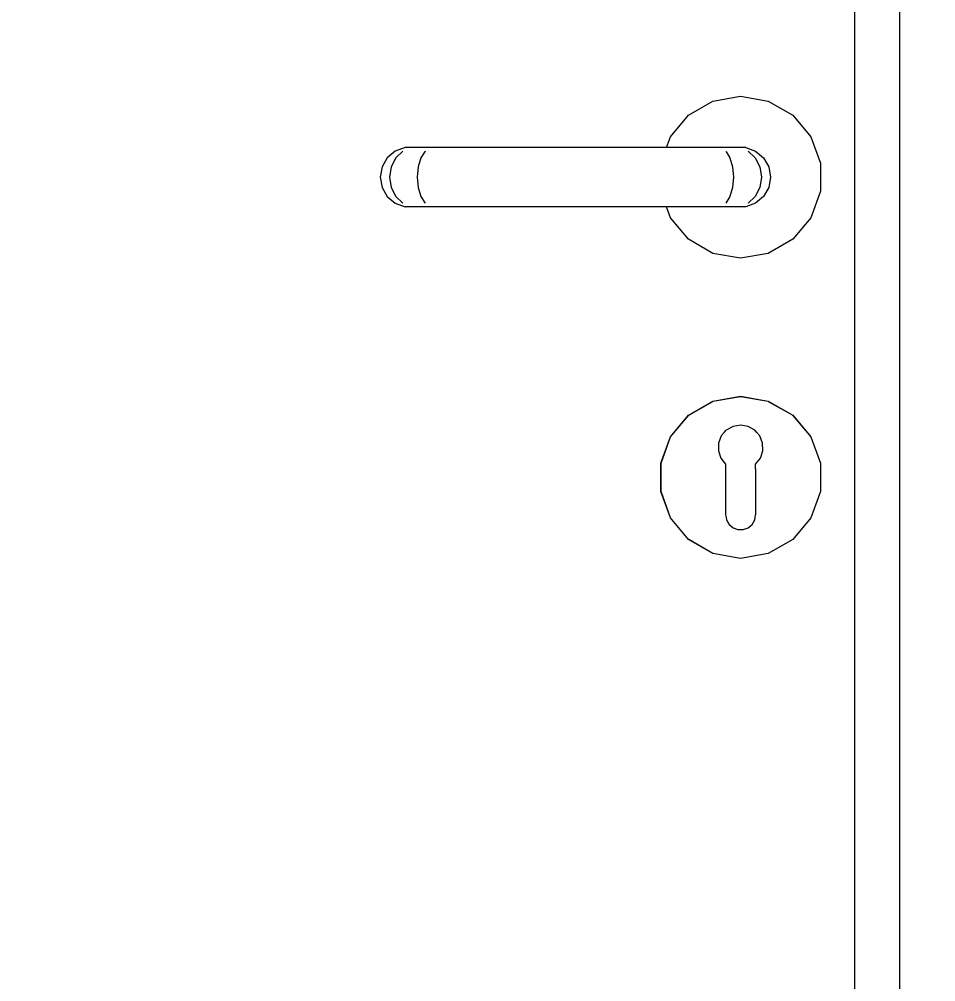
# Model space of a CAD drawing. Header units: millimetres. Extents: x -310 to 171125, y -3027 to 55843.
# Drawn here: x 130167 to 130472.2, y 24527.5 to 24848.2 of the extents above; entities that cross this region are included whole.
import ezdxf

# ---------------------------------------------------------------- set-up
doc = ezdxf.new("R2010")
doc.units = ezdxf.units.MM
doc.header["$MEASUREMENT"] = 0
doc.set_wipeout_variables(frame=1)
doc.linetypes.add('Wipeout_Contour', pattern=[1000, 0, -1000])
doc.layers.add('Dimensioning - General', color=7, linetype='Continuous')
doc.layers.add('Structural - Bearing', color=7, linetype='Continuous')
for name, color, linetype, lineweight, true_color in [('Dimensioning - General_Pen_No__61', 7, 'Continuous', 20, 0x6a6a6a), ('Dimensioning - General_Pen_No__88', 7, 'Continuous', 20, 0xfd4435), ('Structural - Bearing_Pen_No__82', 7, 'Continuous', 20, 0xaaaaaa)]:
    doc.layers.add(name, color=color, linetype=linetype, lineweight=lineweight, true_color=true_color)
doc.layers.get('0').off()
doc.styles.add('GENERATED_STYLE_6', font='calibril.ttf')
doc.dimstyles.new('GENERATED_STYLE__1', dxfattribs={"dimtxt": 195.999997, "dimasz": 106.4, "dimexe": 0.18, "dimexo": 0.0625, "dimgap": 0.09, "dimtad": 1, "dimdec": 0, "dimlfac": 0.1, "dimzin": 0, "dimdsep": 46, "dimtxsty": 'GENERATED_STYLE_6', "dimblk": 'ARROWHEAD_2', "dimblk1": 'ARROWHEAD_2', "dimblk2": 'ARROWHEAD_2', "dimcen": 0.09, "dimse1": 1, "dimse2": 1, "dimclrd": 256, "dimclre": 256, "dimclrt": 256, "dimadec": 0, "dimazin": 0, "dimtfac": 1, "dimtdec": 4, "dimtmove": 0, "dimatfit": 3, "dimfxl": 1, "dimtolj": 1, "dimtzin": 0, "dimarcsym": 0})

# ---------------------------------------------------------------- blocks, each defined once
blk = doc.blocks.new('*D89')
at = {"layer": 'Dimensioning - General_Pen_No__61', "color": 251, "linetype": 'Continuous', "lineweight": 20, "true_color": 0x6a6a6a, "transparency": 16777216}
for p, q in [((134582.88, 26436.02), (134722.88, 26355.19)), ((134757.88, 26395.6), (134547.88, 26395.6)), ((134652.88, 23695.6), (134652.88, 26395.6)), ((134582.88, 23736.02), (134722.88, 23655.19)), ((134757.88, 23695.6), (134547.88, 23695.6))]:
    blk.add_line(p, q, dxfattribs=at)
at = {"layer": 'Dimensioning - General_Pen_No__88', "color": 20, "lineweight": 20, "true_color": 0xfd4435, "transparency": 16777216, "char_height": 196, "attachment_point": 7, "rotation": 90, "style": 'GENERATED_STYLE_6'}
for s, insert in [('\\A1;{\\pql;\\fCalibri Light|b0|i0|c0|p34;20}', (134613.68, 26037.36)), ('\\A1;{\\pql;\\fCalibri Light|b0|i0|c0|p34;270}', (134613.68, 24807.27))]:
    blk.add_mtext(s, dxfattribs=dict(at, insert=insert))
blk = doc.blocks.new('ARROWHEAD_2')
at = {"color": 0, "linetype": 'Continuous', "lineweight": 0}
for p, q in [((-0.3781, -0.655), (0.3781, 0.655)), ((0, 0), (-1, 0))]:
    blk.add_line(p, q, dxfattribs=at)
blk = doc.blocks.new('*D132')
at = {"layer": 'Dimensioning - General_Pen_No__61', "color": 251, "linetype": 'Continuous', "lineweight": 20, "true_color": 0x6a6a6a, "transparency": 16777216}
for p, q in [((135132.88, 26436.02), (135272.88, 26355.19)), ((135307.88, 26395.6), (135097.88, 26395.6)), ((135202.88, 23695.6), (135202.88, 26395.6)), ((135132.88, 23736.02), (135272.88, 23655.19)), ((135307.88, 23695.6), (135097.88, 23695.6))]:
    blk.add_line(p, q, dxfattribs=at)
at = {"layer": 'Dimensioning - General_Pen_No__88', "color": 20, "lineweight": 20, "true_color": 0xfd4435, "transparency": 16777216, "char_height": 196, "attachment_point": 7, "rotation": 90, "style": 'GENERATED_STYLE_6'}
for s, insert in [('\\A1;{\\pql;\\fCalibri Light|b0|i0|c0|p34;20}', (135163.68, 26037.36)), ('\\A1;{\\pql;\\fCalibri Light|b0|i0|c0|p34;270}', (135163.68, 24807.27))]:
    blk.add_mtext(s, dxfattribs=dict(at, insert=insert))
blk = doc.blocks.new('*D158')
at = {"layer": 'Dimensioning - General_Pen_No__61', "color": 251, "linetype": 'Continuous', "lineweight": 20, "true_color": 0x6a6a6a, "transparency": 16777216}
for p, q in [((135682.88, 26636.02), (135822.88, 26555.19)), ((135857.88, 26595.6), (135647.88, 26595.6)), ((135752.88, 23695.6), (135752.88, 26595.6)), ((135682.88, 23736.02), (135822.88, 23655.19)), ((135857.88, 23695.6), (135647.88, 23695.6))]:
    blk.add_line(p, q, dxfattribs=at)
at = {"layer": 'Dimensioning - General_Pen_No__88', "color": 20, "lineweight": 20, "true_color": 0xfd4435, "transparency": 16777216, "insert": (135713.68, 24907.27), "char_height": 196, "attachment_point": 7, "rotation": 90, "style": 'GENERATED_STYLE_6'}
blk.add_mtext('\\A1;{\\pql;\\fCalibri Light|b0|i0|c0|p34;290}', dxfattribs=at)

msp = doc.modelspace()

# ---------------------------------------------------------------- wipeouts: each hides what was drawn before it
at = {"color": 254, "linetype": 'Wipeout_Contour', "lineweight": 0, "ltscale": 531252.226688}
msp.add_wipeout([(130460.21, 23795.6), (130472.21, 23795.6), (130472.21, 25882.6), (130460.21, 25870.6)], dxfattribs=at).dxf.layer = 'Structural - Bearing'
at = {"color": 254, "linetype": 'Wipeout_Contour', "lineweight": 0, "ltscale": 3584136.653675818}
msp.add_wipeout([(130382.5, 24785.76), (130383.83, 24782.1), (130389.85, 24774.92), (130397.97, 24770.23), (130407.21, 24768.6), (130416.44, 24770.23), (130424.56, 24774.92), (130430.59, 24782.1), (130433.8, 24790.92), (130433.8, 24800.29), (130430.59, 24809.1), (130424.56, 24816.29), (130416.44, 24820.98), (130407.21, 24822.6), (130397.97, 24820.98), (130389.85, 24816.29), (130383.83, 24809.1), (130382.5, 24805.45), (130408.94, 24805.45), (130412.21, 24804.26), (130414.87, 24802.03), (130416.6, 24799.02), (130417.21, 24795.6), (130416.6, 24792.18), (130414.87, 24789.18), (130412.21, 24786.94), (130408.94, 24785.76)], dxfattribs=at).dxf.layer = 'Structural - Bearing'
at = {"color": 254, "linetype": 'Wipeout_Contour', "lineweight": 0, "ltscale": 929032.814834}
msp.add_wipeout([(130389.92, 24716.21), (130399.84, 24704.39), (130399.82, 24704.44), (130399.88, 24707), (130400.79, 24709.39), (130401.78, 24710.53), (130398.01, 24720.88)], dxfattribs=at).dxf.layer = 'Structural - Bearing'
at = {"color": 254, "linetype": 'Wipeout_Contour', "lineweight": 0, "ltscale": 663568.583306}
msp.add_wipeout([(130402.21, 24689.65), (130389.92, 24675), (130398.01, 24670.33), (130402.35, 24682.27), (130402.21, 24683.1)], dxfattribs=at).dxf.layer = 'Structural - Bearing'

# ---------------------------------------------------------------- next in the draw order: linework, layer by layer
at = {"layer": 'Structural - Bearing_Pen_No__82', "color": 253, "linetype": 'Continuous', "lineweight": 20, "true_color": 0xaaaaaa}
for p, q in [((130397.97, 24820.98), (130407.21, 24822.6)), ((130407.21, 24822.6), (130416.44, 24820.98)), ((130389.85, 24816.29), (130397.97, 24820.98)), ((130416.44, 24820.98), (130424.56, 24816.29)), ((130383.83, 24809.1), (130389.85, 24816.29)), ((130424.56, 24816.29), (130430.59, 24809.1)), ((130430.59, 24809.1), (130433.8, 24800.29)), ((130433.8, 24800.29), (130433.8, 24790.92)), ((130433.8, 24790.92), (130430.59, 24782.1)), ((130389.85, 24774.92), (130383.83, 24782.1)), ((130430.59, 24782.1), (130424.56, 24774.92)), ((130397.97, 24770.23), (130389.85, 24774.92)), ((130424.56, 24774.92), (130416.44, 24770.23)), ((130407.21, 24768.6), (130397.97, 24770.23)), ((130416.44, 24770.23), (130407.21, 24768.6))]:
    msp.add_line(p, q, dxfattribs=at)

# ---------------------------------------------------------------- next in the draw order: wipeouts: each hides what was drawn before it
at = {"color": 254, "linetype": 'Wipeout_Contour', "lineweight": 0, "ltscale": 531191.013153}
msp.add_wipeout([(130445.21, 25855.6), (130445.21, 23795.6), (130460.21, 23795.6), (130460.21, 25855.6)], dxfattribs=at).dxf.layer = 'Structural - Bearing'
at = {"color": 254, "linetype": 'Wipeout_Contour', "lineweight": 0, "ltscale": 530989.957265}
msp.add_wipeout([(130408.94, 24805.45), (130406.76, 24805.45), (130409.68, 24804.26), (130412.21, 24804.26)], dxfattribs=at).dxf.layer = 'Structural - Bearing'
at = {"color": 254, "linetype": 'Wipeout_Contour', "lineweight": 0, "ltscale": 531005.309259}
msp.add_wipeout([(130414.16, 24795.6), (130413.62, 24792.18), (130416.6, 24792.18), (130417.21, 24795.6)], dxfattribs=at).dxf.layer = 'Structural - Bearing'
at = {"color": 254, "linetype": 'Wipeout_Contour', "lineweight": 0, "ltscale": 796295.583303}
msp.add_wipeout([(130389.92, 24716.21), (130383.91, 24709.05), (130402.21, 24698.49), (130402.21, 24700), (130400.63, 24702.02), (130399.84, 24704.39)], dxfattribs=at).dxf.layer = 'Structural - Bearing'
at = {"color": 254, "linetype": 'Wipeout_Contour', "lineweight": 0, "ltscale": 530841.841664}
msp.add_wipeout([(130383.91, 24682.15), (130389.92, 24675), (130402.21, 24689.65), (130402.21, 24692.72)], dxfattribs=at).dxf.layer = 'Structural - Bearing'

# ---------------------------------------------------------------- next in the draw order: linework, layer by layer
at = {"layer": 'Structural - Bearing_Pen_No__82', "color": 253, "linetype": 'Continuous', "lineweight": 20, "true_color": 0xaaaaaa}
for p, q in [((130460.21, 23795.6), (130460.21, 25870.6)), ((130445.21, 23795.6), (130445.21, 25855.6))]:
    msp.add_line(p, q, dxfattribs=at)

# ---------------------------------------------------------------- next in the draw order: wipeouts: each hides what was drawn before it
at = {"color": 254, "linetype": 'Wipeout_Contour', "lineweight": 0, "ltscale": 530999.707829}
msp.add_wipeout([(130412.21, 24804.26), (130409.68, 24804.26), (130412.07, 24802.03), (130414.87, 24802.03)], dxfattribs=at).dxf.layer = 'Structural - Bearing'
at = {"color": 254, "linetype": 'Wipeout_Contour', "lineweight": 0, "ltscale": 530998.571032}
msp.add_wipeout([(130413.62, 24792.18), (130412.07, 24789.18), (130414.87, 24789.18), (130416.6, 24792.18)], dxfattribs=at).dxf.layer = 'Structural - Bearing'
at = {"color": 254, "linetype": 'Wipeout_Contour', "lineweight": 0, "ltscale": 530864.763875}
msp.add_wipeout([(130389.85, 24716.29), (130389.92, 24716.21), (130398.01, 24720.88), (130397.97, 24720.98)], dxfattribs=at).dxf.layer = 'Structural - Bearing'
at = {"color": 254, "linetype": 'Wipeout_Contour', "lineweight": 0, "ltscale": 530836.944327}
msp.add_wipeout([(130402.21, 24694.72), (130380.72, 24690.93), (130383.91, 24682.15), (130402.21, 24692.72)], dxfattribs=at).dxf.layer = 'Structural - Bearing'

# ---------------------------------------------------------------- next in the draw order: wipeouts: each hides what was drawn before it
at = {"color": 254, "linetype": 'Wipeout_Contour', "lineweight": 0, "ltscale": 530972.102348}
msp.add_wipeout([(130400.61, 24805.45), (130402.3, 24804.26), (130409.68, 24804.26), (130406.76, 24805.45)], dxfattribs=at).dxf.layer = 'Structural - Bearing'
at = {"color": 254, "linetype": 'Wipeout_Contour', "lineweight": 0, "ltscale": 531005.928875}
msp.add_wipeout([(130412.07, 24802.03), (130413.62, 24799.02), (130416.6, 24799.02), (130414.87, 24802.03)], dxfattribs=at).dxf.layer = 'Structural - Bearing'
at = {"color": 254, "linetype": 'Wipeout_Contour', "lineweight": 0, "ltscale": 530988.434791}
msp.add_wipeout([(130409.68, 24786.94), (130412.21, 24786.94), (130414.87, 24789.18), (130412.07, 24789.18)], dxfattribs=at).dxf.layer = 'Structural - Bearing'
at = {"color": 254, "linetype": 'Wipeout_Contour', "lineweight": 0, "ltscale": 796349.27917}
msp.add_wipeout([(130402.46, 24711.33), (130404.69, 24712.59), (130407.21, 24713.03), (130407.21, 24722.5), (130398.01, 24720.88), (130401.78, 24710.53)], dxfattribs=at).dxf.layer = 'Structural - Bearing'
at = {"color": 254, "linetype": 'Wipeout_Contour', "lineweight": 0, "ltscale": 1061745.782667928}
msp.add_wipeout([(130402.51, 24681.39), (130402.35, 24682.27), (130398.01, 24670.33), (130407.21, 24668.7), (130407.21, 24678.18), (130406.34, 24678.18), (130404.71, 24678.77), (130403.38, 24679.89)], dxfattribs=at).dxf.layer = 'Structural - Bearing'

# ---------------------------------------------------------------- next in the draw order: wipeouts: each hides what was drawn before it
at = {"color": 254, "linetype": 'Wipeout_Contour', "lineweight": 0, "ltscale": 530979.02187}
msp.add_wipeout([(130402.3, 24804.26), (130403.67, 24802.03), (130412.07, 24802.03), (130409.68, 24804.26)], dxfattribs=at).dxf.layer = 'Structural - Bearing'
at = {"color": 254, "linetype": 'Wipeout_Contour', "lineweight": 0, "ltscale": 531007.864591}
msp.add_wipeout([(130413.62, 24799.02), (130414.16, 24795.6), (130417.21, 24795.6), (130416.6, 24799.02)], dxfattribs=at).dxf.layer = 'Structural - Bearing'
at = {"color": 254, "linetype": 'Wipeout_Contour', "lineweight": 0, "ltscale": 530976.128558}
msp.add_wipeout([(130412.21, 24786.94), (130409.68, 24786.94), (130406.76, 24785.76), (130408.94, 24785.76)], dxfattribs=at).dxf.layer = 'Structural - Bearing'
at = {"color": 254, "linetype": 'Wipeout_Contour', "lineweight": 0, "ltscale": 530901.15257}
msp.add_wipeout([(130407.21, 24722.6), (130397.97, 24720.98), (130398.01, 24720.88), (130407.21, 24722.5)], dxfattribs=at).dxf.layer = 'Structural - Bearing'
at = {"color": 254, "linetype": 'Wipeout_Contour', "lineweight": 0, "ltscale": 530844.890789}
msp.add_wipeout([(130383.91, 24709.05), (130380.72, 24700.28), (130402.21, 24696.49), (130402.21, 24698.49)], dxfattribs=at).dxf.layer = 'Structural - Bearing'
at = {"color": 254, "linetype": 'Wipeout_Contour', "lineweight": 0, "ltscale": 1061799.095945177}
msp.add_wipeout([(130408.08, 24678.18), (130407.21, 24678.18), (130407.21, 24668.7), (130416.41, 24670.33), (130412.06, 24682.27), (130411.91, 24681.39), (130411.04, 24679.89), (130409.71, 24678.77)], dxfattribs=at).dxf.layer = 'Structural - Bearing'
at = {"color": 254, "linetype": 'Wipeout_Contour', "lineweight": 0, "ltscale": 530830.548438}
msp.add_wipeout([(130397.97, 24670.23), (130398.01, 24670.33), (130389.92, 24675), (130389.85, 24674.92)], dxfattribs=at).dxf.layer = 'Structural - Bearing'

# ---------------------------------------------------------------- next in the draw order: linework, layer by layer
at = {"layer": 'Structural - Bearing_Pen_No__82', "color": 253, "linetype": 'Continuous', "lineweight": 20, "true_color": 0xaaaaaa}
for p, q in [((130408.94, 24805.45), (130406.76, 24805.45)), ((130408.94, 24805.45), (130412.21, 24804.26)), ((130416.6, 24799.02), (130417.21, 24795.6)), ((130417.21, 24795.6), (130416.6, 24792.18))]:
    msp.add_line(p, q, dxfattribs=at)

# ---------------------------------------------------------------- next in the draw order: wipeouts: each hides what was drawn before it
at = {"color": 254, "linetype": 'Wipeout_Contour', "lineweight": 0, "ltscale": 530941.508741}
msp.add_wipeout([(130392.44, 24805.45), (130392.87, 24804.26), (130402.3, 24804.26), (130400.61, 24805.45)], dxfattribs=at).dxf.layer = 'Structural - Bearing'
at = {"color": 254, "linetype": 'Wipeout_Contour', "lineweight": 0, "ltscale": 530983.136099}
msp.add_wipeout([(130412.07, 24802.03), (130403.67, 24802.03), (130404.57, 24799.02), (130413.62, 24799.02)], dxfattribs=at).dxf.layer = 'Structural - Bearing'
at = {"color": 254, "linetype": 'Wipeout_Contour', "lineweight": 0, "ltscale": 530981.387833}
msp.add_wipeout([(130414.16, 24795.6), (130404.88, 24795.6), (130404.57, 24792.18), (130413.62, 24792.18)], dxfattribs=at).dxf.layer = 'Structural - Bearing'
at = {"color": 254, "linetype": 'Wipeout_Contour', "lineweight": 0, "ltscale": 796393.530141}
msp.add_wipeout([(130409.73, 24712.59), (130411.95, 24711.33), (130412.64, 24710.53), (130416.41, 24720.88), (130407.21, 24722.5), (130407.21, 24713.03)], dxfattribs=at).dxf.layer = 'Structural - Bearing'
at = {"color": 254, "linetype": 'Wipeout_Contour', "lineweight": 0, "ltscale": 530832.600565}
msp.add_wipeout([(130383.83, 24709.1), (130383.91, 24709.05), (130389.92, 24716.21), (130389.85, 24716.29)], dxfattribs=at).dxf.layer = 'Structural - Bearing'
at = {"color": 254, "linetype": 'Wipeout_Contour', "lineweight": 0, "ltscale": 530837.923598}
msp.add_wipeout([(130380.72, 24700.28), (130380.72, 24690.93), (130402.21, 24694.72), (130402.21, 24696.49)], dxfattribs=at).dxf.layer = 'Structural - Bearing'
at = {"color": 254, "linetype": 'Wipeout_Contour', "lineweight": 0, "ltscale": 663652.04448}
msp.add_wipeout([(130424.5, 24675), (130412.21, 24689.65), (130412.21, 24683.1), (130412.06, 24682.27), (130416.41, 24670.33)], dxfattribs=at).dxf.layer = 'Structural - Bearing'
at = {"color": 254, "linetype": 'Wipeout_Contour', "lineweight": 0, "ltscale": 530807.204012}
msp.add_wipeout([(130389.85, 24674.92), (130389.92, 24675), (130383.91, 24682.15), (130383.83, 24682.1)], dxfattribs=at).dxf.layer = 'Structural - Bearing'
at = {"color": 254, "linetype": 'Wipeout_Contour', "lineweight": 0, "ltscale": 530862.246404}
msp.add_wipeout([(130397.97, 24670.23), (130407.21, 24668.6), (130407.21, 24668.7), (130398.01, 24670.33)], dxfattribs=at).dxf.layer = 'Structural - Bearing'

# ---------------------------------------------------------------- next in the draw order: linework, layer by layer
at = {"layer": 'Structural - Bearing_Pen_No__82', "color": 253, "linetype": 'Continuous', "lineweight": 20, "true_color": 0xaaaaaa}
for p, q in [((130409.68, 24804.26), (130412.07, 24802.03)), ((130412.21, 24804.26), (130414.87, 24802.03)), ((130389.85, 24716.29), (130397.97, 24720.98)), ((130397.97, 24670.23), (130389.85, 24674.92))]:
    msp.add_line(p, q, dxfattribs=at)

# ---------------------------------------------------------------- next in the draw order: wipeouts: each hides what was drawn before it
at = {"color": 254, "linetype": 'Wipeout_Contour', "lineweight": 0, "ltscale": 530943.976934}
msp.add_wipeout([(130402.3, 24804.26), (130392.87, 24804.26), (130393.22, 24802.03), (130403.67, 24802.03)], dxfattribs=at).dxf.layer = 'Structural - Bearing'
at = {"color": 254, "linetype": 'Wipeout_Contour', "lineweight": 0, "ltscale": 530983.943279}
msp.add_wipeout([(130413.62, 24799.02), (130404.57, 24799.02), (130404.88, 24795.6), (130414.16, 24795.6)], dxfattribs=at).dxf.layer = 'Structural - Bearing'
at = {"color": 254, "linetype": 'Wipeout_Contour', "lineweight": 0, "ltscale": 530975.777943}
msp.add_wipeout([(130413.62, 24792.18), (130404.57, 24792.18), (130403.67, 24789.18), (130412.07, 24789.18)], dxfattribs=at).dxf.layer = 'Structural - Bearing'
at = {"color": 254, "linetype": 'Wipeout_Contour', "lineweight": 0, "ltscale": 530937.38448}
msp.add_wipeout([(130407.21, 24722.6), (130407.21, 24722.5), (130416.41, 24720.88), (130416.44, 24720.98)], dxfattribs=at).dxf.layer = 'Structural - Bearing'
at = {"color": 254, "linetype": 'Wipeout_Contour', "lineweight": 0, "ltscale": 530808.54306}
msp.add_wipeout([(130380.62, 24700.29), (130380.72, 24700.28), (130383.91, 24709.05), (130383.83, 24709.1)], dxfattribs=at).dxf.layer = 'Structural - Bearing'
at = {"color": 254, "linetype": 'Wipeout_Contour', "lineweight": 0, "ltscale": 530795.030036}
msp.add_wipeout([(130383.83, 24682.1), (130383.91, 24682.15), (130380.72, 24690.93), (130380.62, 24690.92)], dxfattribs=at).dxf.layer = 'Structural - Bearing'
at = {"color": 254, "linetype": 'Wipeout_Contour', "lineweight": 0, "ltscale": 530898.480878}
msp.add_wipeout([(130416.44, 24670.23), (130416.41, 24670.33), (130407.21, 24668.7), (130407.21, 24668.6)], dxfattribs=at).dxf.layer = 'Structural - Bearing'

# ---------------------------------------------------------------- next in the draw order: linework, layer by layer
at = {"layer": 'Structural - Bearing_Pen_No__82', "color": 253, "linetype": 'Continuous', "lineweight": 20, "true_color": 0xaaaaaa}
for p, q in [((130406.76, 24805.45), (130400.61, 24805.45)), ((130412.07, 24802.03), (130413.62, 24799.02)), ((130414.87, 24802.03), (130416.6, 24799.02)), ((130413.62, 24799.02), (130414.16, 24795.6)), ((130414.16, 24795.6), (130413.62, 24792.18)), ((130416.6, 24792.18), (130414.87, 24789.18)), ((130397.97, 24720.98), (130407.21, 24722.6)), ((130383.83, 24709.1), (130389.85, 24716.29)), ((130389.85, 24674.92), (130383.83, 24682.1)), ((130407.21, 24668.6), (130397.97, 24670.23))]:
    msp.add_line(p, q, dxfattribs=at)

# ---------------------------------------------------------------- next in the draw order: wipeouts: each hides what was drawn before it
at = {"color": 254, "linetype": 'Wipeout_Contour', "lineweight": 0, "ltscale": 530765.171003}
msp.add_wipeout([(130392.44, 24805.45), (130311.98, 24805.45), (130311.55, 24804.26), (130392.87, 24804.26)], dxfattribs=at).dxf.layer = 'Structural - Bearing'
at = {"color": 254, "linetype": 'Wipeout_Contour', "lineweight": 0, "ltscale": 530944.788012}
msp.add_wipeout([(130393.22, 24802.03), (130393.45, 24799.02), (130404.57, 24799.02), (130403.67, 24802.03)], dxfattribs=at).dxf.layer = 'Structural - Bearing'
at = {"color": 254, "linetype": 'Wipeout_Contour', "lineweight": 0, "ltscale": 530941.284905}
msp.add_wipeout([(130393.45, 24792.18), (130404.57, 24792.18), (130404.88, 24795.6), (130393.52, 24795.6)], dxfattribs=at).dxf.layer = 'Structural - Bearing'
at = {"color": 254, "linetype": 'Wipeout_Contour', "lineweight": 0, "ltscale": 530967.748396}
msp.add_wipeout([(130403.67, 24789.18), (130402.3, 24786.94), (130409.68, 24786.94), (130412.07, 24789.18)], dxfattribs=at).dxf.layer = 'Structural - Bearing'
at = {"color": 254, "linetype": 'Wipeout_Contour', "lineweight": 0, "ltscale": 929154.726551}
msp.add_wipeout([(130413.62, 24709.39), (130414.54, 24707), (130414.6, 24704.44), (130414.58, 24704.39), (130424.5, 24716.21), (130416.41, 24720.88), (130412.64, 24710.53)], dxfattribs=at).dxf.layer = 'Structural - Bearing'
at = {"color": 254, "linetype": 'Wipeout_Contour', "lineweight": 0, "ltscale": 530795.498394}
msp.add_wipeout([(130380.62, 24690.92), (130380.72, 24690.93), (130380.72, 24700.28), (130380.62, 24700.29)], dxfattribs=at).dxf.layer = 'Structural - Bearing'

# ---------------------------------------------------------------- next in the draw order: linework, layer by layer
at = {"layer": 'Structural - Bearing_Pen_No__82', "color": 253, "linetype": 'Continuous', "lineweight": 20, "true_color": 0xaaaaaa}
for p, q in [((130402.3, 24804.26), (130403.67, 24802.03)), ((130413.62, 24792.18), (130412.07, 24789.18)), ((130414.87, 24789.18), (130412.21, 24786.94)), ((130380.62, 24700.29), (130383.83, 24709.1)), ((130380.62, 24690.92), (130380.62, 24700.29)), ((130383.83, 24682.1), (130380.62, 24690.92))]:
    msp.add_line(p, q, dxfattribs=at)

# ---------------------------------------------------------------- next in the draw order: wipeouts: each hides what was drawn before it
at = {"color": 254, "linetype": 'Wipeout_Contour', "lineweight": 0, "ltscale": 530763.892351}
msp.add_wipeout([(130392.87, 24804.26), (130311.55, 24804.26), (130311.2, 24802.03), (130393.22, 24802.03)], dxfattribs=at).dxf.layer = 'Structural - Bearing'
at = {"color": 254, "linetype": 'Wipeout_Contour', "lineweight": 0, "ltscale": 530943.840542}
msp.add_wipeout([(130393.45, 24799.02), (130393.52, 24795.6), (130404.88, 24795.6), (130404.57, 24799.02)], dxfattribs=at).dxf.layer = 'Structural - Bearing'
at = {"color": 254, "linetype": 'Wipeout_Contour', "lineweight": 0, "ltscale": 530937.42933}
msp.add_wipeout([(130393.45, 24792.18), (130393.22, 24789.18), (130403.67, 24789.18), (130404.57, 24792.18)], dxfattribs=at).dxf.layer = 'Structural - Bearing'
at = {"color": 254, "linetype": 'Wipeout_Contour', "lineweight": 0, "ltscale": 530958.273178}
msp.add_wipeout([(130402.3, 24786.94), (130400.61, 24785.76), (130406.76, 24785.76), (130409.68, 24786.94)], dxfattribs=at).dxf.layer = 'Structural - Bearing'
at = {"color": 254, "linetype": 'Wipeout_Contour', "lineweight": 0, "ltscale": 530969.076252}
msp.add_wipeout([(130416.44, 24720.98), (130416.41, 24720.88), (130424.5, 24716.21), (130424.56, 24716.29)], dxfattribs=at).dxf.layer = 'Structural - Bearing'

# ---------------------------------------------------------------- next in the draw order: linework, layer by layer
at = {"layer": 'Structural - Bearing_Pen_No__82', "color": 253, "linetype": 'Continuous', "lineweight": 20, "true_color": 0xaaaaaa}
for p, q in [((130382.5, 24805.45), (130383.83, 24809.1)), ((130400.61, 24805.45), (130392.44, 24805.45)), ((130403.67, 24802.03), (130404.57, 24799.02)), ((130404.57, 24799.02), (130404.88, 24795.6)), ((130404.88, 24795.6), (130404.57, 24792.18)), ((130412.21, 24786.94), (130408.94, 24785.76)), ((130412.07, 24789.18), (130409.68, 24786.94)), ((130408.94, 24785.76), (130406.76, 24785.76)), ((130407.21, 24722.6), (130416.44, 24720.98))]:
    msp.add_line(p, q, dxfattribs=at)

# ---------------------------------------------------------------- next in the draw order: wipeouts: each hides what was drawn before it
at = {"color": 254, "linetype": 'Wipeout_Contour', "lineweight": 0, "ltscale": 530588.833875}
msp.add_wipeout([(130311.98, 24805.45), (130303.81, 24805.45), (130302.12, 24804.26), (130311.55, 24804.26)], dxfattribs=at).dxf.layer = 'Structural - Bearing'
at = {"color": 254, "linetype": 'Wipeout_Contour', "lineweight": 0, "ltscale": 530761.933491}
msp.add_wipeout([(130393.22, 24802.03), (130311.2, 24802.03), (130310.97, 24799.02), (130393.45, 24799.02)], dxfattribs=at).dxf.layer = 'Structural - Bearing'
at = {"color": 254, "linetype": 'Wipeout_Contour', "lineweight": 0, "ltscale": 530756.974328}
msp.add_wipeout([(130393.52, 24795.6), (130310.89, 24795.6), (130310.97, 24792.18), (130393.45, 24792.18)], dxfattribs=at).dxf.layer = 'Structural - Bearing'
at = {"color": 254, "linetype": 'Wipeout_Contour', "lineweight": 0, "ltscale": 530932.702721}
msp.add_wipeout([(130393.22, 24789.18), (130392.87, 24786.94), (130402.3, 24786.94), (130403.67, 24789.18)], dxfattribs=at).dxf.layer = 'Structural - Bearing'
at = {"color": 254, "linetype": 'Wipeout_Contour', "lineweight": 0, "ltscale": 796424.587931}
msp.add_wipeout([(130413.79, 24702.02), (130412.21, 24700), (130412.21, 24698.49), (130430.5, 24709.05), (130424.5, 24716.21), (130414.58, 24704.39)], dxfattribs=at).dxf.layer = 'Structural - Bearing'

# ---------------------------------------------------------------- next in the draw order: linework, layer by layer
at = {"layer": 'Structural - Bearing_Pen_No__82', "color": 253, "linetype": 'Continuous', "lineweight": 20, "true_color": 0xaaaaaa}
msp.add_line((130404.57, 24792.18), (130403.67, 24789.18), dxfattribs=at)

# ---------------------------------------------------------------- next in the draw order: wipeouts: each hides what was drawn before it
at = {"color": 254, "linetype": 'Wipeout_Contour', "lineweight": 0, "ltscale": 530583.808414}
msp.add_wipeout([(130311.55, 24804.26), (130302.12, 24804.26), (130300.74, 24802.03), (130311.2, 24802.03)], dxfattribs=at).dxf.layer = 'Structural - Bearing'
at = {"color": 254, "linetype": 'Wipeout_Contour', "lineweight": 0, "ltscale": 530759.530851}
msp.add_wipeout([(130393.45, 24799.02), (130310.97, 24799.02), (130310.89, 24795.6), (130393.52, 24795.6)], dxfattribs=at).dxf.layer = 'Structural - Bearing'
at = {"color": 254, "linetype": 'Wipeout_Contour', "lineweight": 0, "ltscale": 530754.572278}
msp.add_wipeout([(130393.45, 24792.18), (130310.97, 24792.18), (130311.2, 24789.18), (130393.22, 24789.18)], dxfattribs=at).dxf.layer = 'Structural - Bearing'
at = {"color": 254, "linetype": 'Wipeout_Contour', "lineweight": 0, "ltscale": 530927.678778}
msp.add_wipeout([(130392.87, 24786.94), (130392.44, 24785.76), (130400.61, 24785.76), (130402.3, 24786.94)], dxfattribs=at).dxf.layer = 'Structural - Bearing'
at = {"color": 254, "linetype": 'Wipeout_Contour', "lineweight": 0, "ltscale": 530992.413783}
msp.add_wipeout([(130424.56, 24716.29), (130424.5, 24716.21), (130430.5, 24709.05), (130430.59, 24709.1)], dxfattribs=at).dxf.layer = 'Structural - Bearing'

# ---------------------------------------------------------------- next in the draw order: linework, layer by layer
at = {"layer": 'Structural - Bearing_Pen_No__82', "color": 253, "linetype": 'Continuous', "lineweight": 20, "true_color": 0xaaaaaa}
for p, q in [((130392.44, 24805.45), (130311.98, 24805.45)), ((130403.67, 24789.18), (130402.3, 24786.94)), ((130406.76, 24785.76), (130400.61, 24785.76)), ((130416.44, 24720.98), (130424.56, 24716.29))]:
    msp.add_line(p, q, dxfattribs=at)

# ---------------------------------------------------------------- next in the draw order: wipeouts: each hides what was drawn before it
at = {"color": 254, "linetype": 'Wipeout_Contour', "lineweight": 0, "ltscale": 530558.241076}
msp.add_wipeout([(130297.66, 24805.45), (130294.73, 24804.26), (130302.12, 24804.26), (130303.81, 24805.45)], dxfattribs=at).dxf.layer = 'Structural - Bearing'
at = {"color": 254, "linetype": 'Wipeout_Contour', "lineweight": 0, "ltscale": 530579.079702}
msp.add_wipeout([(130311.2, 24802.03), (130300.74, 24802.03), (130299.84, 24799.02), (130310.97, 24799.02)], dxfattribs=at).dxf.layer = 'Structural - Bearing'
at = {"color": 254, "linetype": 'Wipeout_Contour', "lineweight": 0, "ltscale": 530572.664543}
msp.add_wipeout([(130310.89, 24795.6), (130299.53, 24795.6), (130299.84, 24792.18), (130310.97, 24792.18)], dxfattribs=at).dxf.layer = 'Structural - Bearing'
at = {"color": 254, "linetype": 'Wipeout_Contour', "lineweight": 0, "ltscale": 530752.614317}
msp.add_wipeout([(130393.22, 24789.18), (130311.2, 24789.18), (130311.55, 24786.94), (130392.87, 24786.94)], dxfattribs=at).dxf.layer = 'Structural - Bearing'
at = {"color": 254, "linetype": 'Wipeout_Contour', "lineweight": 0, "ltscale": 530962.668437}
msp.add_wipeout([(130412.21, 24698.49), (130412.21, 24696.49), (130433.7, 24700.28), (130430.5, 24709.05)], dxfattribs=at).dxf.layer = 'Structural - Bearing'

# ---------------------------------------------------------------- next in the draw order: linework, layer by layer
at = {"layer": 'Structural - Bearing_Pen_No__82', "color": 253, "linetype": 'Continuous', "lineweight": 20, "true_color": 0xaaaaaa}
msp.add_line((130311.98, 24805.45), (130303.81, 24805.45), dxfattribs=at)

# ---------------------------------------------------------------- next in the draw order: wipeouts: each hides what was drawn before it
at = {"color": 254, "linetype": 'Wipeout_Contour', "lineweight": 0, "ltscale": 530548.764455}
msp.add_wipeout([(130292.35, 24802.03), (130300.74, 24802.03), (130302.12, 24804.26), (130294.73, 24804.26)], dxfattribs=at).dxf.layer = 'Structural - Bearing'
at = {"color": 254, "linetype": 'Wipeout_Contour', "lineweight": 0, "ltscale": 530575.221951}
msp.add_wipeout([(130310.97, 24799.02), (130299.84, 24799.02), (130299.53, 24795.6), (130310.89, 24795.6)], dxfattribs=at).dxf.layer = 'Structural - Bearing'
at = {"color": 254, "linetype": 'Wipeout_Contour', "lineweight": 0, "ltscale": 530571.715956}
msp.add_wipeout([(130310.97, 24792.18), (130299.84, 24792.18), (130300.74, 24789.18), (130311.2, 24789.18)], dxfattribs=at).dxf.layer = 'Structural - Bearing'
at = {"color": 254, "linetype": 'Wipeout_Contour', "lineweight": 0, "ltscale": 530751.336447}
msp.add_wipeout([(130392.87, 24786.94), (130311.55, 24786.94), (130311.98, 24785.76), (130392.44, 24785.76)], dxfattribs=at).dxf.layer = 'Structural - Bearing'
at = {"color": 254, "linetype": 'Wipeout_Contour', "lineweight": 0, "ltscale": 531004.583375}
msp.add_wipeout([(130430.59, 24709.1), (130430.5, 24709.05), (130433.7, 24700.28), (130433.8, 24700.29)], dxfattribs=at).dxf.layer = 'Structural - Bearing'

# ---------------------------------------------------------------- next in the draw order: linework, layer by layer
at = {"layer": 'Structural - Bearing_Pen_No__82', "color": 253, "linetype": 'Continuous', "lineweight": 20, "true_color": 0xaaaaaa}
for p, q in [((130383.83, 24782.1), (130382.5, 24785.76)), ((130400.61, 24785.76), (130392.44, 24785.76)), ((130424.56, 24716.29), (130430.59, 24709.1))]:
    msp.add_line(p, q, dxfattribs=at)

# ---------------------------------------------------------------- next in the draw order: wipeouts: each hides what was drawn before it
at = {"color": 254, "linetype": 'Wipeout_Contour', "lineweight": 0, "ltscale": 530540.386688}
msp.add_wipeout([(130297.66, 24805.45), (130295.47, 24805.45), (130292.21, 24804.26), (130294.73, 24804.26)], dxfattribs=at).dxf.layer = 'Structural - Bearing'
at = {"color": 254, "linetype": 'Wipeout_Contour', "lineweight": 0, "ltscale": 530540.732664}
msp.add_wipeout([(130300.74, 24802.03), (130292.35, 24802.03), (130290.79, 24799.02), (130299.84, 24799.02)], dxfattribs=at).dxf.layer = 'Structural - Bearing'
at = {"color": 254, "linetype": 'Wipeout_Contour', "lineweight": 0, "ltscale": 530532.562689}
msp.add_wipeout([(130299.53, 24795.6), (130290.25, 24795.6), (130290.79, 24792.18), (130299.84, 24792.18)], dxfattribs=at).dxf.layer = 'Structural - Bearing'
at = {"color": 254, "linetype": 'Wipeout_Contour', "lineweight": 0, "ltscale": 530572.526558}
msp.add_wipeout([(130311.2, 24789.18), (130300.74, 24789.18), (130302.12, 24786.94), (130311.55, 24786.94)], dxfattribs=at).dxf.layer = 'Structural - Bearing'
at = {"color": 254, "linetype": 'Wipeout_Contour', "lineweight": 0, "ltscale": 530961.689232}
msp.add_wipeout([(130412.21, 24696.49), (130412.21, 24694.72), (130433.7, 24690.93), (130433.7, 24700.28)], dxfattribs=at).dxf.layer = 'Structural - Bearing'

# ---------------------------------------------------------------- next in the draw order: linework, layer by layer
at = {"layer": 'Structural - Bearing_Pen_No__82', "color": 253, "linetype": 'Continuous', "lineweight": 20, "true_color": 0xaaaaaa}
for p, q in [((130303.81, 24805.45), (130297.66, 24805.45)), ((130302.12, 24804.26), (130300.74, 24802.03))]:
    msp.add_line(p, q, dxfattribs=at)

# ---------------------------------------------------------------- next in the draw order: wipeouts: each hides what was drawn before it
at = {"color": 254, "linetype": 'Wipeout_Contour', "lineweight": 0, "ltscale": 530528.079135}
msp.add_wipeout([(130292.21, 24804.26), (130289.55, 24802.03), (130292.35, 24802.03), (130294.73, 24804.26)], dxfattribs=at).dxf.layer = 'Structural - Bearing'
at = {"color": 254, "linetype": 'Wipeout_Contour', "lineweight": 0, "ltscale": 530535.120288}
msp.add_wipeout([(130299.84, 24799.02), (130290.79, 24799.02), (130290.25, 24795.6), (130299.53, 24795.6)], dxfattribs=at).dxf.layer = 'Structural - Bearing'
at = {"color": 254, "linetype": 'Wipeout_Contour', "lineweight": 0, "ltscale": 530533.368392}
msp.add_wipeout([(130299.84, 24792.18), (130290.79, 24792.18), (130292.35, 24789.18), (130300.74, 24789.18)], dxfattribs=at).dxf.layer = 'Structural - Bearing'
at = {"color": 254, "linetype": 'Wipeout_Contour', "lineweight": 0, "ltscale": 530574.994725}
msp.add_wipeout([(130311.55, 24786.94), (130302.12, 24786.94), (130303.81, 24785.76), (130311.98, 24785.76)], dxfattribs=at).dxf.layer = 'Structural - Bearing'
at = {"color": 254, "linetype": 'Wipeout_Contour', "lineweight": 0, "ltscale": 530954.72444}
msp.add_wipeout([(130412.21, 24694.72), (130412.21, 24692.72), (130430.5, 24682.15), (130433.7, 24690.93)], dxfattribs=at).dxf.layer = 'Structural - Bearing'

# ---------------------------------------------------------------- next in the draw order: linework, layer by layer
at = {"layer": 'Structural - Bearing_Pen_No__82', "color": 253, "linetype": 'Continuous', "lineweight": 20, "true_color": 0xaaaaaa}
for p, q in [((130295.47, 24805.45), (130292.21, 24804.26)), ((130297.66, 24805.45), (130295.47, 24805.45)), ((130300.74, 24802.03), (130299.84, 24799.02)), ((130299.84, 24799.02), (130299.53, 24795.6)), ((130299.53, 24795.6), (130299.84, 24792.18)), ((130392.44, 24785.76), (130311.98, 24785.76))]:
    msp.add_line(p, q, dxfattribs=at)

# ---------------------------------------------------------------- next in the draw order: wipeouts: each hides what was drawn before it
at = {"color": 254, "linetype": 'Wipeout_Contour', "lineweight": 0, "ltscale": 530517.940612}
msp.add_wipeout([(130287.81, 24799.02), (130290.79, 24799.02), (130292.35, 24802.03), (130289.55, 24802.03)], dxfattribs=at).dxf.layer = 'Structural - Bearing'
at = {"color": 254, "linetype": 'Wipeout_Contour', "lineweight": 0, "ltscale": 530508.642032}
msp.add_wipeout([(130290.25, 24795.6), (130287.21, 24795.6), (130287.81, 24792.18), (130290.79, 24792.18)], dxfattribs=at).dxf.layer = 'Structural - Bearing'
at = {"color": 254, "linetype": 'Wipeout_Contour', "lineweight": 0, "ltscale": 530537.481861}
msp.add_wipeout([(130300.74, 24789.18), (130292.35, 24789.18), (130294.73, 24786.94), (130302.12, 24786.94)], dxfattribs=at).dxf.layer = 'Structural - Bearing'
at = {"color": 254, "linetype": 'Wipeout_Contour', "lineweight": 0, "ltscale": 531004.115173}
msp.add_wipeout([(130433.8, 24700.29), (130433.7, 24700.28), (130433.7, 24690.93), (130433.8, 24690.92)], dxfattribs=at).dxf.layer = 'Structural - Bearing'
at = {"color": 254, "linetype": 'Wipeout_Contour', "lineweight": 0, "ltscale": 530941.895964}
msp.add_wipeout([(130412.21, 24692.72), (130412.21, 24689.65), (130424.5, 24675), (130430.5, 24682.15)], dxfattribs=at).dxf.layer = 'Structural - Bearing'

# ---------------------------------------------------------------- next in the draw order: linework, layer by layer
at = {"layer": 'Structural - Bearing_Pen_No__82', "color": 253, "linetype": 'Continuous', "lineweight": 20, "true_color": 0xaaaaaa}
for p, q in [((130292.21, 24804.26), (130289.55, 24802.03)), ((130294.73, 24804.26), (130292.35, 24802.03)), ((130299.84, 24792.18), (130300.74, 24789.18)), ((130430.59, 24709.1), (130433.8, 24700.29))]:
    msp.add_line(p, q, dxfattribs=at)

# ---------------------------------------------------------------- next in the draw order: wipeouts: each hides what was drawn before it
at = {"color": 254, "linetype": 'Wipeout_Contour', "lineweight": 0, "ltscale": 530511.199746}
msp.add_wipeout([(130287.21, 24795.6), (130290.25, 24795.6), (130290.79, 24799.02), (130287.81, 24799.02)], dxfattribs=at).dxf.layer = 'Structural - Bearing'
at = {"color": 254, "linetype": 'Wipeout_Contour', "lineweight": 0, "ltscale": 530510.576026}
msp.add_wipeout([(130290.79, 24792.18), (130287.81, 24792.18), (130289.55, 24789.18), (130292.35, 24789.18)], dxfattribs=at).dxf.layer = 'Structural - Bearing'
at = {"color": 254, "linetype": 'Wipeout_Contour', "lineweight": 0, "ltscale": 530544.401132}
msp.add_wipeout([(130294.73, 24786.94), (130297.66, 24785.76), (130303.81, 24785.76), (130302.12, 24786.94)], dxfattribs=at).dxf.layer = 'Structural - Bearing'
at = {"color": 254, "linetype": 'Wipeout_Contour', "lineweight": 0, "ltscale": 3318127.473509197}
msp.add_wipeout([(130399.88, 24707), (130399.82, 24704.44), (130400.63, 24702.02), (130402.21, 24700), (130402.21, 24683.1), (130402.51, 24681.39), (130403.38, 24679.89), (130404.71, 24678.77), (130406.34, 24678.18), (130408.08, 24678.18), (130409.71, 24678.77), (130411.04, 24679.89), (130411.91, 24681.39), (130412.21, 24683.1), (130412.21, 24700), (130413.79, 24702.02), (130414.6, 24704.44), (130414.54, 24707), (130413.62, 24709.39), (130411.95, 24711.33), (130409.73, 24712.59), (130407.21, 24713.03), (130404.69, 24712.59), (130402.46, 24711.33), (130400.79, 24709.39)], dxfattribs=at).dxf.layer = 'Structural - Bearing'
at = {"color": 254, "linetype": 'Wipeout_Contour', "lineweight": 0, "ltscale": 530991.07519}
msp.add_wipeout([(130433.8, 24690.92), (130433.7, 24690.93), (130430.5, 24682.15), (130430.59, 24682.1)], dxfattribs=at).dxf.layer = 'Structural - Bearing'
at = {"color": 254, "linetype": 'Wipeout_Contour', "lineweight": 0, "ltscale": 530934.867334}
msp.add_wipeout([(130424.56, 24674.92), (130424.5, 24675), (130416.41, 24670.33), (130416.44, 24670.23)], dxfattribs=at).dxf.layer = 'Structural - Bearing'

# ---------------------------------------------------------------- next in the draw order: linework, layer by layer
at = {"layer": 'Structural - Bearing_Pen_No__82', "color": 253, "linetype": 'Continuous', "lineweight": 20, "true_color": 0xaaaaaa}
for p, q in [((130289.55, 24802.03), (130287.81, 24799.02)), ((130292.35, 24802.03), (130290.79, 24799.02)), ((130287.81, 24799.02), (130287.21, 24795.6)), ((130290.79, 24799.02), (130290.25, 24795.6)), ((130287.21, 24795.6), (130287.81, 24792.18)), ((130290.25, 24795.6), (130290.79, 24792.18)), ((130300.74, 24789.18), (130302.12, 24786.94)), ((130311.98, 24785.76), (130303.81, 24785.76)), ((130407.21, 24713.03), (130404.69, 24712.59)), ((130409.73, 24712.59), (130407.21, 24713.03)), ((130401.78, 24710.53), (130400.79, 24709.39)), ((130401.78, 24710.53), (130402.46, 24711.33)), ((130404.69, 24712.59), (130402.46, 24711.33)), ((130411.95, 24711.33), (130409.73, 24712.59)), ((130412.64, 24710.53), (130411.95, 24711.33)), ((130412.64, 24710.53), (130413.62, 24709.39)), ((130399.88, 24707), (130399.82, 24704.44)), ((130400.79, 24709.39), (130399.88, 24707)), ((130414.54, 24707), (130413.62, 24709.39)), ((130414.6, 24704.44), (130414.54, 24707)), ((130399.84, 24704.39), (130400.63, 24702.02)), ((130413.79, 24702.02), (130414.58, 24704.39)), ((130400.63, 24702.02), (130402.21, 24700)), ((130402.21, 24700), (130402.21, 24698.49)), ((130412.21, 24700), (130413.79, 24702.02)), ((130412.21, 24698.49), (130412.21, 24700)), ((130433.8, 24700.29), (130433.8, 24690.92)), ((130402.21, 24698.49), (130402.21, 24696.49)), ((130412.21, 24698.49), (130412.21, 24696.49)), ((130402.21, 24696.49), (130402.21, 24694.72)), ((130402.21, 24694.72), (130402.21, 24692.72)), ((130412.21, 24696.49), (130412.21, 24694.72)), ((130412.21, 24694.72), (130412.21, 24692.72)), ((130402.21, 24692.72), (130402.21, 24689.65)), ((130412.21, 24692.72), (130412.21, 24689.65)), ((130402.21, 24689.65), (130402.21, 24683.1)), ((130412.21, 24689.65), (130412.21, 24683.1)), ((130402.21, 24683.1), (130402.35, 24682.27)), ((130402.35, 24682.27), (130402.51, 24681.39)), ((130402.51, 24681.39), (130403.38, 24679.89)), ((130411.04, 24679.89), (130411.91, 24681.39)), ((130411.91, 24681.39), (130412.06, 24682.27)), ((130412.06, 24682.27), (130412.21, 24683.1)), ((130403.38, 24679.89), (130404.71, 24678.77)), ((130404.71, 24678.77), (130406.34, 24678.18)), ((130406.34, 24678.18), (130407.21, 24678.18)), ((130407.21, 24678.18), (130408.08, 24678.18)), ((130408.08, 24678.18), (130409.71, 24678.77)), ((130409.71, 24678.77), (130411.04, 24679.89)), ((130416.44, 24670.23), (130407.21, 24668.6))]:
    msp.add_line(p, q, dxfattribs=at)

# ---------------------------------------------------------------- next in the draw order: wipeouts: each hides what was drawn before it
at = {"color": 254, "linetype": 'Wipeout_Contour', "lineweight": 0, "ltscale": 530516.796104}
msp.add_wipeout([(130292.35, 24789.18), (130289.55, 24789.18), (130292.21, 24786.94), (130294.73, 24786.94)], dxfattribs=at).dxf.layer = 'Structural - Bearing'
at = {"color": 254, "linetype": 'Wipeout_Contour', "lineweight": 0, "ltscale": 530967.024643}
msp.add_wipeout([(130430.59, 24682.1), (130430.5, 24682.15), (130424.5, 24675), (130424.56, 24674.92)], dxfattribs=at).dxf.layer = 'Structural - Bearing'

# ---------------------------------------------------------------- next in the draw order: linework, layer by layer
at = {"layer": 'Structural - Bearing_Pen_No__82', "color": 253, "linetype": 'Continuous', "lineweight": 20, "true_color": 0xaaaaaa}
for p, q in [((130287.81, 24792.18), (130289.55, 24789.18)), ((130290.79, 24792.18), (130292.35, 24789.18)), ((130433.8, 24690.92), (130430.59, 24682.1)), ((130430.59, 24682.1), (130424.56, 24674.92)), ((130424.56, 24674.92), (130416.44, 24670.23))]:
    msp.add_line(p, q, dxfattribs=at)

# ---------------------------------------------------------------- next in the draw order: wipeouts: each hides what was drawn before it
at = {"color": 254, "linetype": 'Wipeout_Contour', "lineweight": 0, "ltscale": 530526.54628}
msp.add_wipeout([(130294.73, 24786.94), (130292.21, 24786.94), (130295.47, 24785.76), (130297.66, 24785.76)], dxfattribs=at).dxf.layer = 'Structural - Bearing'

# ---------------------------------------------------------------- next in the draw order: linework, layer by layer
at = {"layer": 'Structural - Bearing_Pen_No__82', "color": 253, "linetype": 'Continuous', "lineweight": 20, "true_color": 0xaaaaaa}
for p, q in [((130289.55, 24789.18), (130292.21, 24786.94)), ((130292.21, 24786.94), (130295.47, 24785.76)), ((130292.35, 24789.18), (130294.73, 24786.94)), ((130297.66, 24785.76), (130295.47, 24785.76)), ((130303.81, 24785.76), (130297.66, 24785.76))]:
    msp.add_line(p, q, dxfattribs=at)

# ---------------------------------------------------------------- next in the draw order: dimensions: what is measured, and where the dimension line sits
at = {"layer": 'Dimensioning - General', "color": 251, "linetype": 'Continuous', "lineweight": 20, "true_color": 0x6a6a6a}
for base, p1, p2, picture, middle in [((135752.88, 26595.6), (109593.21, 23695.6), (109287.51, 26595.6), '*D158', (135615.68, 25131.4)), ((135202.88, 26395.6), (106843.51, 23695.6), (106843.51, 26395.6), '*D132', (135065.68, 25031.4)), ((134652.88, 26395.6), (107357.89, 23695.6), (107313.28, 26395.6), '*D89', (134515.68, 25031.4))]:
    dim = msp.add_linear_dim(base=base, p1=p1, p2=p2, angle=90, dimstyle='GENERATED_STYLE__1', dxfattribs=at)
    dim.commit()
    dim.dimension.update_dxf_attribs({"geometry": picture, "text_midpoint": middle, "dimtype": 160, "text_rotation": 90})

doc.saveas('drawing.dxf')
